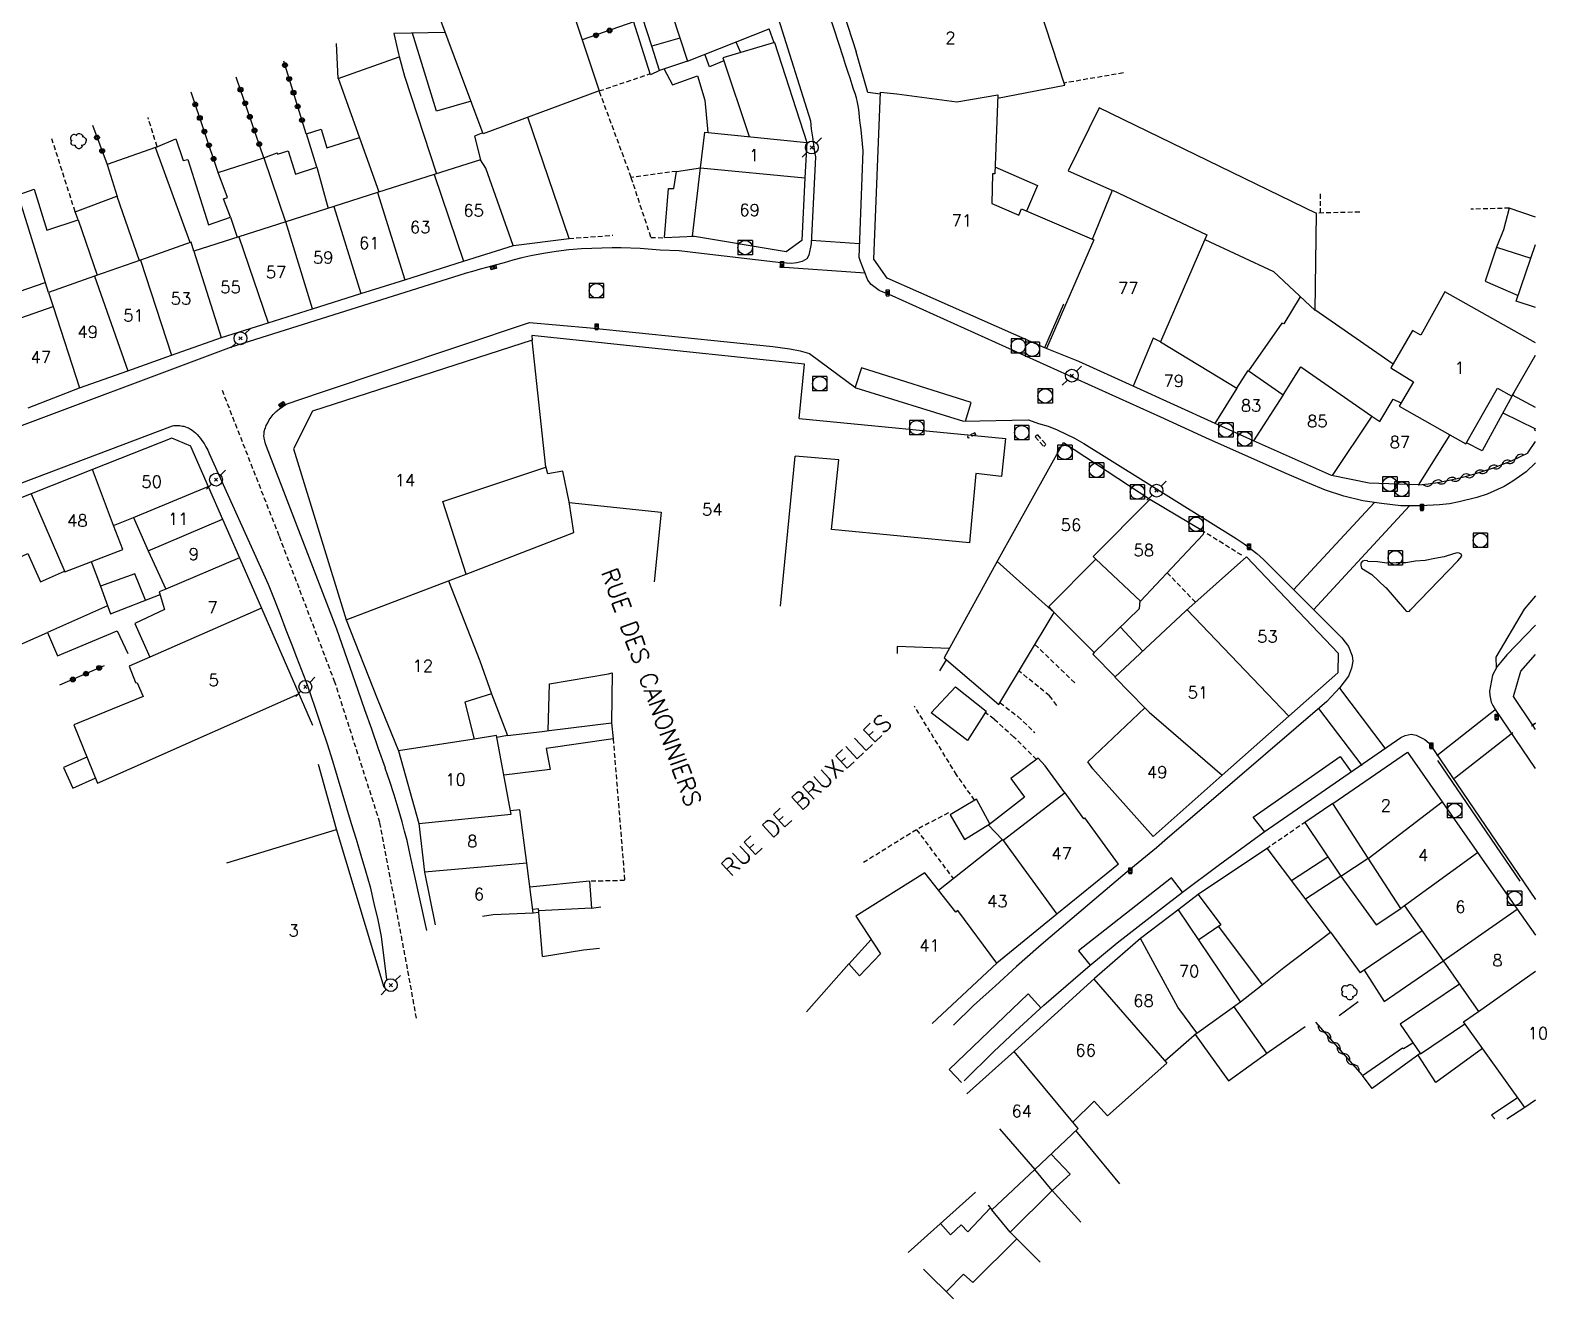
# Model space of a CAD drawing. Header units: millimetres. Extents: x 146000 to 147001, y 143000 to 144000.
# Drawn here: x 146843.1 to 147001.2, y 143215 to 143347.2 of the extents above; entities that cross this region are included whole.
import ezdxf
from ezdxf.enums import TextEntityAlignment as Align

# ---------------------------------------------------------------- set-up
doc = ezdxf.new("R2010")
doc.units = ezdxf.units.MM
doc.linetypes.add('DASHED', pattern=[0.75, 0.5, -0.25])
doc.layers.get('0').update_dxf_attribs({"linetype": 'CONTINUOUS'})
for name, color, linetype in [('W0001', 6, 'DASHED'), ('W0006', 2, 'CONTINUOUS'), ('W0008', 7, 'CONTINUOUS'), ('W0010', 4, 'CONTINUOUS'), ('W0014', 7, 'CONTINUOUS'), ('W0017', 7, 'CONTINUOUS'), ('W0020', 2, 'CONTINUOUS'), ('W0101', 7, 'CONTINUOUS'), ('W0104', 1, 'CONTINUOUS'), ('W0112', 1, 'DASHED'), ('W0300', 7, 'CONTINUOUS'), ('W0310', 3, 'CONTINUOUS'), ('W0323', 7, 'CONTINUOUS'), ('W0330', 7, 'CONTINUOUS'), ('W0401', 7, 'CONTINUOUS'), ('W0420', 7, 'CONTINUOUS'), ('W0473', 7, 'CONTINUOUS'), ('W0989', 7, 'CONTINUOUS'), ('W0991', 7, 'CONTINUOUS'), ('W1102', 7, 'CONTINUOUS')]:
    doc.layers.add(name, color=color, linetype=linetype)
doc.styles.get("Standard").update_dxf_attribs({"font": 'romans.shx', "width": 0.85})

# ---------------------------------------------------------------- blocks, each defined once
blk = doc.blocks.new('T473')
for p, q in [((-0.166667, 0.166667), (0.166667, -0.166667)), ((-0.166667, -0.166667), (0.166667, 0.166667)), ((0.500001, 0.500001), (1.000002, 1.000002)), ((-1.000002, -1.000002), (-0.500001, -0.500001))]:
    blk.add_line(p, q)
blk.add_ellipse((0, 0), major_axis=(0.471405, 0.471405), ratio=1, start_param=5.4977871438, end_param=11.780972451)
blk = doc.blocks.new('T300')
for p, q in [((-0.8, 0.51), (-0.86, 0.34)), ((-0.86, 0.34), (-0.86, 0.17)), ((-0.86, 0.17), (-0.74, 0.06)), ((-0.69, 0.63), (-0.8, 0.51)), ((-0.8, -0.06), (-0.74, 0.06)), ((-0.74, 0.06), (-0.69, 0.11)), ((-0.57, 0.69), (-0.69, 0.63)), ((-0.46, 0.69), (-0.57, 0.69)), ((-0.29, 0.63), (-0.46, 0.69)), ((-0.29, 0.63), (-0.17, 0.74)), ((-0.23, 0.57), (-0.29, 0.63)), ((-0.17, 0.74), (-0.06, 0.8)), ((-0.06, 0.8), (0.06, 0.8)), ((0.06, 0.8), (0.23, 0.74)), ((0.23, 0.74), (0.34, 0.63)), ((0.34, 0.63), (0.4, 0.51)), ((0.46, 0.46), (0.34, 0.46)), ((0.4, 0.51), (0.4, 0.46)), ((0.57, 0.4), (0.46, 0.46)), ((0.57, 0.4), (0.69, 0.29)), ((0.69, 0.29), (0.74, 0.17)), ((0.74, 0.06), (0.69, -0.17)), ((0.74, 0.17), (0.74, 0.06)), ((-0.8, -0.17), (-0.8, -0.06)), ((-0.8, -0.23), (-0.8, -0.17)), ((-0.74, -0.34), (-0.8, -0.23)), ((-0.69, -0.4), (-0.74, -0.34)), ((-0.51, -0.46), (-0.69, -0.4)), ((-0.4, -0.46), (-0.51, -0.46)), ((-0.4, -0.46), (-0.34, -0.46)), ((-0.34, -0.46), (-0.34, -0.4)), ((-0.34, -0.51), (-0.34, -0.46)), ((-0.29, -0.63), (-0.34, -0.51)), ((-0.17, -0.74), (-0.29, -0.63)), ((-0.06, -0.8), (-0.17, -0.74)), ((0.06, -0.8), (-0.06, -0.8)), ((0.17, -0.74), (0.06, -0.8)), ((0.23, -0.69), (0.17, -0.74)), ((0.29, -0.46), (0.23, -0.46)), ((0.29, -0.63), (0.23, -0.69)), ((0.46, -0.4), (0.29, -0.46)), ((0.34, -0.51), (0.29, -0.63)), ((0.34, -0.51), (0.34, -0.46)), ((0.57, -0.34), (0.46, -0.4)), ((0.63, -0.29), (0.57, -0.34)), ((0.69, -0.17), (0.63, -0.29))]:
    blk.add_line(p, q)
blk = doc.blocks.new('T401')
for p, q in [((-0.3, 0.3), (0, 0.3)), ((-0.3, -0.25), (-0.3, 0.3)), ((-0.3, 0.15), (0, 0.15)), ((-0.3, 0), (0, 0)), ((0, 0.3), (0, -0.25)), ((-0.3, -0.15), (0, -0.15)), ((-0.3, -0.25), (-0.3, -0.3)), ((-0.3, -0.3), (0, -0.3)), ((0, -0.3), (0, -0.25))]:
    blk.add_line(p, q)
blk = doc.blocks.new('T420')
for p, q in [((0.75, 0.75), (-0.75, 0.75)), ((-0.75, 0.75), (-0.75, -0.75)), ((0.75, 0.75), (0.75, -0.75)), ((0.75, -0.75), (-0.75, -0.75))]:
    blk.add_line(p, q)
blk.add_ellipse((0, 0), major_axis=(-0.53, 0.53), ratio=1, start_param=3.926991, end_param=10.210176)
blk = doc.blocks.new('t323o')
at = {"color": 0, "linetype": 'Continuous'}
for radius in [0.25, 0.15]:
    blk.add_circle((0, 0), radius, dxfattribs=at)
blk = doc.blocks.new('t310o')
at = {"color": 0, "linetype": 'Continuous'}
for centre, start, end in [((-0.5, 0.38), 216.8699, 323.1304), ((0.5, -0.37), 36.8699, 143.1303)]:
    blk.add_arc(centre, 0.625, start, end, dxfattribs=at)

msp = doc.modelspace()

# ---------------------------------------------------------------- linework, layer by layer
at = {"layer": 'W0001'}
msp.add_lwpolyline([(146883.39, 143244.27), (146882.46, 143249.4), (146879.58, 143264.65), (146874.89, 143279.28), (146869.07, 143294.55), (146863.12, 143309.79)], dxfattribs=at)
at = {"layer": 'W0006'}
for points in [[(146940.61, 143306.49), (146941.2, 143308.42), (146929.77, 143312.04), (146929.1, 143310.02)], [(147000, 143288.3), (146998.82, 143286.88), (146995.85, 143281.9), (146995.9, 143280.79)], [(146971.75, 143263.72), (146970.58, 143265.22), (146979.64, 143271.53), (146980.78, 143269.95)], [(146963.22, 143257.42), (146962.05, 143258.91), (146952.36, 143251.29), (146953.59, 143249.78)], [(146948.47, 143245.31), (146947.12, 143246.81), (146938.9, 143238.93), (146940.18, 143237.56)]]:
    msp.add_lwpolyline(points, dxfattribs=at)
at = {"layer": 'W0008'}
msp.add_lwpolyline([(146991.9, 143291.93), (146992.33, 143292.43), (146992.24, 143292.62), (146992.03, 143292.72), (146991.82, 143292.75), (146991.47, 143292.67), (146990.48, 143292.35), (146989.52, 143292.18), (146988.49, 143291.98), (146987.5, 143291.9), (146986.48, 143291.74), (146985.49, 143291.72), (146984.51, 143291.7), (146983.52, 143291.84), (146982.51, 143291.87), (146982.48, 143291.93), (146982.22, 143291.95), (146981.96, 143291.91), (146981.8, 143291.68), (146981.79, 143291.49), (146981.88, 143291.17), (146982.96, 143290.52), (146983.65, 143289.85), (146984.39, 143289.13), (146984.39, 143289.16), (146986.33, 143286.9), (146986.51, 143286.68), (146986.7, 143286.65), (146986.86, 143286.67), (146986.98, 143286.83)], close=True, dxfattribs=at)
for points in [[(147000, 143285.24), (146997.02, 143282.12), (146996.35, 143281.34), (146996, 143280.93), (146995.53, 143280.01), (146995.21, 143278.36), (146995.25, 143277.9), (146995.38, 143277.22), (146995.55, 143276.84), (146995.78, 143276.44)], [(147000, 143270.3), (146995.83, 143276.43)]]:
    msp.add_lwpolyline(points, dxfattribs=at)
at = {"layer": 'W0010'}
msp.add_lwpolyline([(146989.79, 143271.13), (146998.36, 143258.55)], dxfattribs=at)
at = {"layer": 'W0014'}
for points in [[(146912.78, 143374.23), (146921.07, 143348.5), (146924.43, 143337.79)], [(146927.87, 143344.34), (146923.4, 143358.15), (146919.11, 143371.56)], [(146929.92, 143334.65), (146929.86, 143335.38), (146929.79, 143336.12), (146929.72, 143336.86), (146929.63, 143337.59), (146929.57, 143338.12), (146929.51, 143338.65), (146929.44, 143339.19), (146929.34, 143339.71), (146929.23, 143340.17), (146929.09, 143340.62), (146928.94, 143341.07), (146928.79, 143341.52), (146928.57, 143342.23), (146928.34, 143342.94), (146928.11, 143343.65), (146927.87, 143344.36)], [(146924.43, 143337.79), (146924.48, 143337.36), (146924.53, 143336.93), (146924.59, 143336.5), (146924.64, 143336.08), (146924.72, 143335.56), (146924.8, 143335.05), (146924.88, 143334.54), (146924.96, 143334.02)], [(146924.96, 143334.02), (146924.5, 143324.96), (146924.28, 143323.8), (146924.07, 143323.42), (146923.59, 143323.11), (146923.03, 143322.98), (146922.49, 143322.93), (146921.39, 143322.98), (146912.78, 143324), (146910.77, 143324.22), (146908.78, 143324.31), (146906.71, 143324.47), (146904.71, 143324.55), (146903.79, 143324.54), (146900.58, 143324.44), (146899.25, 143324.33), (146897.93, 143324.16), (146896.61, 143323.95), (146895.3, 143323.71), (146894.36, 143323.5), (146893.44, 143323.26), (146892.52, 143323), (146891.6, 143322.75), (146890.81, 143322.54), (146890.02, 143322.32), (146889.23, 143322.1), (146888.44, 143321.88)], [(146980.04, 143298.68), (146978.12, 143299.29), (146976.26, 143300.05), (146974.1, 143300.99), (146966.04, 143304.58), (146960.95, 143306.89), (146932.95, 143319.55), (146931.6, 143320.12), (146930.76, 143320.73), (146930.43, 143321.18), (146929.66, 143323.12), (146929.52, 143323.54), (146929.92, 143334.65)], [(146888.45, 143321.88), (146864.07, 143314.19), (146839.19, 143304.89), (146827.16, 143300.19), (146804.61, 143291.51)], [(146873.4, 143309.48), (146895.17, 143316.78), (146901.47, 143316.2), (146920.52, 143314.26), (146922.29, 143314.03), (146923.36, 143313.81), (146924.36, 143313.54), (146929.17, 143309.97), (146940.39, 143306.49), (146947.18, 143306.61), (146948.21, 143306.24), (146949.22, 143305.98), (146950.14, 143305.57), (146951.95, 143304.71), (146952.93, 143304.16), (146968.79, 143294.27)], [(146869.82, 143308.25), (146873.4, 143309.48)], [(146867.77, 143303.86), (146867.65, 143304.14), (146867.57, 143304.42), (146867.51, 143304.71), (146867.49, 143305.01), (146867.5, 143305.14), (146867.51, 143305.27), (146867.53, 143305.4), (146867.56, 143305.52), (146867.6, 143305.65), (146867.64, 143305.77), (146867.68, 143305.89), (146867.73, 143306.02), (146867.88, 143306.33), (146868.05, 143306.62), (146868.25, 143306.9), (146868.47, 143307.17), (146868.77, 143307.48), (146869.1, 143307.76), (146869.45, 143308.02), (146869.82, 143308.25)], [(146813.38, 143289.15), (146857.95, 143306)], [(146857.98, 143306), (146858.1, 143306.02), (146858.22, 143306.03), (146858.35, 143306.04), (146858.47, 143306.04), (146858.6, 143306.04), (146858.74, 143306.02), (146858.87, 143306.01), (146859, 143305.98), (146859.16, 143305.95), (146859.33, 143305.9), (146859.49, 143305.84), (146859.64, 143305.78), (146859.84, 143305.67), (146860.02, 143305.55), (146860.2, 143305.41), (146860.36, 143305.27), (146860.55, 143305.09), (146860.72, 143304.89), (146860.88, 143304.69), (146861.03, 143304.48), (146861.25, 143304.16), (146861.45, 143303.82), (146861.63, 143303.48), (146861.8, 143303.12)], [(146861.8, 143303.13), (146867.92, 143289.49)], [(146875.09, 143284.8), (146867.76, 143303.86)], [(147000, 143302.13), (146999.01, 143301.22), (146997.65, 143300.24), (146996.75, 143299.68), (146994.95, 143298.88), (146993.88, 143298.53), (146992.04, 143298.08), (146991.03, 143297.88), (146990.01, 143297.76), (146988.03, 143297.65), (146985.95, 143297.68), (146983.95, 143297.91), (146981.99, 143298.18), (146980.04, 143298.68)], [(146968.79, 143294.27), (146969.64, 143293.7), (146970.95, 143292.7), (146971.65, 143292.08), (146979.8, 143283.91), (146980.52, 143283.02), (146980.9, 143282.04), (146980.95, 143281.49), (146980.84, 143280.76), (146980.51, 143279.93), (146979.61, 143278.72), (146978.25, 143277.29), (146965.22, 143266.08), (146961.64, 143263.03), (146960.49, 143262.02), (146957.45, 143259.51), (146948.97, 143252.32), (146948.2, 143251.67), (146945.92, 143249.67), (146943.71, 143247.66), (146941.45, 143245.61), (146939.34, 143243.55), (146939.34, 143243.55)], [(146867.92, 143289.49), (146868.55, 143287.92), (146869.17, 143286.34), (146869.78, 143284.75), (146870.39, 143283.17), (146870.88, 143281.91), (146871.37, 143280.65), (146871.85, 143279.39), (146872.31, 143278.12), (146872.91, 143276.37), (146873.5, 143274.61), (146874.07, 143272.85), (146874.63, 143271.09), (146875.13, 143269.46), (146875.62, 143267.83), (146876.1, 143266.19), (146876.59, 143264.56), (146877.09, 143262.91), (146877.6, 143261.26), (146878.09, 143259.61), (146878.55, 143257.95), (146878.96, 143256.24), (146879.35, 143254.53), (146879.7, 143252.8), (146880.27, 143248.29)], [(146880.15, 143270.33), (146879.43, 143272.35), (146878.72, 143274.38), (146878.01, 143276.4), (146877.3, 143278.42), (146876.75, 143280.02), (146876.19, 143281.61), (146875.64, 143283.2), (146875.09, 143284.8)], [(146940.47, 143237.73), (146943.55, 143240.81), (146945.82, 143242.92), (146948.75, 143245.64), (146953.35, 143249.6), (146956.41, 143252.12), (146960.47, 143255.28), (146963.2, 143257.4), (146966.94, 143260.18), (146971.71, 143263.69), (146985.96, 143273.52), (146986.41, 143273.73), (146987.04, 143273.86), (146987.56, 143273.78), (146988.45, 143273.32), (146988.92, 143272.93)], [(146988.92, 143272.93), (147000, 143256.63)], [(146884.46, 143253.4), (146884.46, 143253.4), (146884.46, 143253.4), (146884.46, 143253.4), (146884.46, 143253.4), (146883.06, 143259.71), (146883.06, 143259.71), (146883.06, 143259.71), (146883.06, 143259.71), (146882.85, 143260.8), (146882.63, 143261.79), (146882.4, 143262.78), (146882.15, 143263.76), (146881.89, 143264.74), (146881.49, 143266.15), (146881.06, 143267.55), (146880.61, 143268.95), (146880.13, 143270.34)]]:
    msp.add_lwpolyline(points, dxfattribs=at)
at = {"layer": 'W0017'}
for points in [[(147000, 143307.91), (146997.6, 143309.2)], [(146996.6, 143307.36), (147000, 143305.69)]]:
    msp.add_lwpolyline(points, dxfattribs=at)
at = {"layer": 'W0020'}
for points in [[(146929.57, 143324.96), (146924.52, 143325.31)], [(146930.14, 143321.91), (146921.22, 143322.54)], [(146974.77, 143288.92), (146983.19, 143297.99)], [(146986.86, 143297.65), (146976.87, 143286.82)], [(146979.56, 143278.66), (146984.28, 143272.41)], [(146977.39, 143276.54), (146981.89, 143270.6)], [(146989.7, 143271.64), (146995.77, 143276.4)], [(146991.55, 143269.28), (146997.62, 143274.04)]]:
    msp.add_lwpolyline(points, dxfattribs=at)
at = {"layer": 'W0101'}
for points in [[(146943.95, 143340.13), (146950.96, 143341.49), (146947.61, 143351.7)], [(146927.42, 143350.47), (146929.2, 143344.99)], [(146909.98, 143348.98), (146911.63, 143344), (146920.14, 143347.37)], [(146931.73, 143340.55), (146930.41, 143340.75), (146929.2, 143344.99)], [(146948.94, 143314.1), (146932.42, 143321.38), (146931.05, 143323.37), (146931.74, 143340.77)], [(146943.97, 143340.5), (146943.64, 143332.27), (146943.42, 143332.25), (146943.36, 143329.17), (146946.17, 143327.97), (146946.42, 143328.6), (146953.96, 143325.39)], [(146912.99, 143332.87), (146913.42, 143336.59), (146924.05, 143335.54)], [(146924.05, 143335.54), (146923.87, 143331.83)], [(146893.47, 143324.78), (146890.61, 143332.85), (146890.07, 143333.72), (146885.24, 143332.18)], [(146912.16, 143325.77), (146912.99, 143332.87)], [(146885.24, 143332.18), (146879.33, 143330.3)], [(146923.87, 143331.83), (146923.56, 143325.32), (146921.91, 143324.12), (146912.15, 143325.76)], [(146879.33, 143330.3), (146874.79, 143328.86)], [(146953.82, 143325.45), (146955.92, 143330.57), (146965.74, 143325.89), (146960.92, 143314.76)], [(146874.79, 143328.86), (146869.77, 143327.26)], [(146869.77, 143327.26), (146864.86, 143325.7)], [(146860.18, 143324.21), (146859.92, 143325.15), (146854.63, 143323.28)], [(146864.86, 143325.7), (146860.18, 143324.21)], [(146888.29, 143323.16), (146893.49, 143324.79)], [(147000, 143318.32), (146997.98, 143318.99), (147000, 143324.88)], [(146854.63, 143323.28), (146849.85, 143321.6)], [(146882.17, 143321.23), (146888.29, 143323.16)], [(146849.85, 143321.6), (146845.03, 143319.9), (146845.51, 143318.43)], [(146872.55, 143318.2), (146877.58, 143319.79)], [(146877.58, 143319.79), (146882.17, 143321.23)], [(147000, 143314.64), (146990.56, 143319.97), (146988.06, 143315.45), (146987.17, 143315.95), (146984.92, 143312.03), (146987.28, 143310.6), (146985.79, 143308.06)], [(146840.18, 143316.55), (146845.51, 143318.43)], [(146867.93, 143316.75), (146872.55, 143318.2)], [(146863.07, 143315.22), (146867.93, 143316.75)], [(146857.87, 143313.37), (146863.07, 143315.22)], [(146910.56, 143313.81), (146895.41, 143315.42), (146895.43, 143314.93), (146895.43, 143314.92)], [(146895.43, 143314.92), (146872.55, 143307.52), (146870.58, 143303.62), (146876.05, 143285.77)], [(146923.81, 143312.41), (146910.55, 143313.81), (146910.56, 143313.81)], [(146958.06, 143310.14), (146952.42, 143312.72), (146948.94, 143314.1)], [(146960.92, 143314.76), (146968.89, 143309.94)], [(146853.3, 143311.74), (146857.87, 143313.37)], [(146923.25, 143306.77), (146923.81, 143312.41)], [(146973.73, 143309.25), (146975.56, 143312.15), (146982.95, 143307.01)], [(146991.07, 143305.05), (146992.73, 143304.11), (146996.05, 143309.93), (146997.53, 143309.09), (147000, 143313.36)], [(146848.27, 143309.95), (146853.3, 143311.74)], [(146968.89, 143309.94), (146970.05, 143311.76), (146973.72, 143309.24), (146973.73, 143309.25)], [(146842.91, 143307.88), (146848.27, 143309.95), (146848.27, 143309.95)], [(146966.62, 143306.23), (146958.06, 143310.14)], [(146982.95, 143307.01), (146983.78, 143306.44), (146985.17, 143308.77), (146985.98, 143308.38)], [(146923.25, 143306.77), (146944.76, 143304.68), (146944.34, 143300.73), (146941.66, 143301.02), (146941.03, 143293.81), (146926.63, 143295.19), (146927.39, 143302.47), (146922.86, 143302.84)], [(146970.61, 143304.45), (146966.62, 143306.23)], [(146859.86, 143303.89), (146857.88, 143304.73), (146849.64, 143301.45)], [(146950.79, 143304.22), (146943.96, 143291.99)], [(146959.81, 143298.34), (146950.8, 143304.24)], [(146978.75, 143300.83), (146970.61, 143304.45)], [(146991.07, 143305.05), (146987.78, 143299.83)], [(146859.83, 143303.89), (146861.69, 143299.67)], [(146921.32, 143287.22), (146922.86, 143302.84)], [(146849.64, 143301.45), (146843.24, 143298.91)], [(146886.72, 143289.85), (146888.55, 143290.55), (146886.13, 143298.1), (146896.86, 143301.71)], [(146899.3, 143298.09), (146898.63, 143301.26), (146897.07, 143301.01), (146896.83, 143301.91)], [(146987.78, 143299.86), (146982.68, 143300.01), (146978.75, 143300.83)], [(146861.69, 143299.67), (146863.17, 143296.29)], [(146843.25, 143298.91), (146846.76, 143290.78), (146852.77, 143293.13), (146851.83, 143295.63)], [(146899.31, 143298.02), (146908.89, 143297)], [(146965.46, 143294.95), (146959.81, 143298.34)], [(146851.83, 143295.63), (146853.9, 143296.45)], [(146853.9, 143296.45), (146855.44, 143292.96)], [(146863.17, 143296.29), (146864.95, 143292.23)], [(146908.89, 143297), (146908.16, 143289.75)], [(146954.18, 143292.12), (146958.85, 143287.73), (146965.37, 143294.68), (146965.46, 143294.95)], [(146855.44, 143292.96), (146857.27, 143288.99)], [(146864.95, 143292.23), (146867.24, 143287)], [(146943.89, 143291.86), (146949.23, 143287.11)], [(146954.18, 143292.12), (146949.29, 143287.18)], [(146969.87, 143292.34), (146963.57, 143286.73)], [(146969.87, 143292.34), (146979.42, 143282.31), (146979.39, 143280.26), (146974.29, 143275.73)], [(146886.73, 143289.84), (146889.98, 143281.5)], [(146857.27, 143288.99), (146856.58, 143288.7), (146857.13, 143286.86), (146854.04, 143285.4)], [(146867.24, 143287), (146867.24, 143287), (146872.56, 143274.82)], [(146963.57, 143286.73), (146956.17, 143279.81), (146959.28, 143276.62)], [(146854.04, 143285.4), (146855.6, 143281.88)], [(146876.05, 143285.77), (146879.28, 143277.59)], [(146855.6, 143281.88), (146853.46, 143280.94), (146854.1, 143279.27), (146854.27, 143279.23), (146854.89, 143277.81), (146854.89, 143277.81)], [(146997.69, 143277.81), (146998.48, 143280.45), (147000, 143282.17)], [(146889.98, 143281.5), (146891.2, 143278.07), (146888.43, 143277.19), (146889.41, 143273.36)], [(146854.89, 143277.81), (146847.68, 143274.84), (146850.13, 143268.77), (146853.43, 143270.23)], [(146853.43, 143270.23), (146871.14, 143278.07)], [(146879.28, 143277.59), (146881.51, 143272.12)], [(146999.67, 143274.83), (146997.69, 143277.81)], [(146960.17, 143263.2), (146953.88, 143270.26), (146953.36, 143270.99), (146959.28, 143276.62)], [(146974.29, 143275.73), (146967.36, 143269.59)], [(147000, 143274.34), (146999.67, 143274.83)], [(146893.19, 143265.87), (146891.73, 143273.72), (146889.41, 143273.36)], [(146881.51, 143272.12), (146883.63, 143264.55)], [(146978.87, 143266.64), (146986.65, 143271.98)], [(146986.65, 143271.98), (146990.27, 143266.81)], [(146875.06, 143263.96), (146873.19, 143270.7)], [(146967.36, 143269.59), (146960.17, 143263.2)], [(146956.55, 143260.32), (146953.05, 143265.14), (146952.94, 143265.06), (146950.99, 143267.77), (146944.52, 143262.8)], [(146982.57, 143260.93), (146978.88, 143266.66)], [(146990.27, 143266.81), (146994.13, 143261.29)], [(146883.63, 143264.55), (146884.23, 143259.48)], [(146894.15, 143265.97), (146893.19, 143265.87)], [(146893.26, 143265.53), (146893.19, 143265.87)], [(146894.88, 143260.44), (146894.15, 143265.97)], [(146880.02, 143247.47), (146880.02, 143247.47), (146880.02, 143247.47), (146875.06, 143263.96)], [(146937.78, 143257.61), (146944.45, 143262.9)], [(146994.13, 143261.29), (146994.13, 143261.29), (146998.09, 143255.64)], [(146895.56, 143255.26), (146894.88, 143260.44)], [(146956.55, 143260.32), (146950.13, 143255.1)], [(146986.36, 143255.99), (146985.95, 143255.7), (146982.57, 143260.93)], [(146884.23, 143259.48), (146885.34, 143254.01)], [(146937.78, 143257.61), (146936.35, 143259.41), (146929.17, 143254.9), (146931.74, 143250.99)], [(146895.56, 143255.26), (146896.13, 143255.31)], [(146896.52, 143250.69), (146896.52, 143250.69), (146896.52, 143250.69), (146896.13, 143255.31)], [(146950.13, 143255.1), (146943.88, 143250.02)], [(146962.88, 143255.63), (146958.83, 143252.58)], [(146964.72, 143242.72), (146969.27, 143245.97), (146962.78, 143255.55)], [(146986.36, 143255.99), (146990.37, 143250.24)], [(146998.09, 143255.64), (147000, 143252.91)], [(146958.83, 143252.58), (146954.03, 143248.41), (146954.04, 143248.42)], [(146924.02, 143244.95), (146928.45, 143249.93), (146929.56, 143248.7), (146931.74, 143250.99)], [(146990.37, 143250.24), (146994.05, 143244.97)], [(146943.88, 143250.02), (146937.13, 143243.72), (146937.13, 143243.72)], [(146954.04, 143248.41), (146945.71, 143240.84)], [(147000, 143235.74), (146998.89, 143234.97), (146992.51, 143243.88), (146994.05, 143244.97)], [(146961.37, 143239.84), (146964.72, 143242.73)], [(146945.71, 143240.84), (146945.71, 143240.85), (146940.73, 143236.39)], [(146961.59, 143239.59), (146955.4, 143234.11), (146954.02, 143235.62), (146951.8, 143233.43)], [(146947.81, 143228.5), (146952.34, 143232.78), (146951.8, 143233.43)], [(146943.36, 143224.29), (146947.81, 143228.5)], [(146941.63, 143226.15), (146934.62, 143219.87)], [(146942.96, 143224.77), (146942.96, 143224.77), (146943.36, 143224.29)]]:
    msp.add_lwpolyline(points, dxfattribs=at)
at = {"layer": 'W0104'}
for points in [[(146894.38, 143365.08), (146902.44, 143340.9), (146890.34, 143336.43), (146885.51, 143349.36)], [(146908.72, 143343.02), (146907.78, 143342.57), (146905.76, 143348.94), (146904.4, 143352.38)], [(146910.83, 143346.41), (146907.93, 143345.58), (146906.47, 143350.05), (146909.27, 143351.14)], [(146886.4, 143346.98), (146881.02, 143346.9), (146881.51, 143344.77), (146881.58, 143344.5), (146882.13, 143342.43), (146885.49, 143332.26)], [(146889.07, 143339.83), (146885.48, 143338.79), (146882.98, 143346.93)], [(146920.67, 143345.93), (146920.14, 143347.37)], [(146879.49, 143330.35), (146875.25, 143342.21), (146875.24, 143342.2), (146875.07, 143345.86)], [(146911.63, 143344), (146908.72, 143343.02), (146907.93, 143345.58)], [(146920.69, 143345.94), (146915.32, 143344.36), (146918.05, 143336.14)], [(146916.68, 143346), (146917.14, 143344.9)], [(146920.69, 143345.94), (146924.05, 143335.54)], [(146875.24, 143342.2), (146881.59, 143344.46)], [(146915.42, 143344.04), (146913.93, 143343.42), (146913.43, 143344.72)], [(146909.19, 143343.18), (146910.06, 143341.52), (146912.66, 143342.48), (146913.42, 143339.94), (146913.75, 143336.56)], [(146965.54, 143325.42), (146972.69, 143322.07), (146977.04, 143318.03), (146977.17, 143328.14), (146954.52, 143339.14), (146951.29, 143332.58), (146955.85, 143330.55)], [(146899.29, 143325.53), (146895, 143338.15)], [(146856.2, 143335), (146858.3, 143335.9), (146859.09, 143333.64), (146859.57, 143333.76), (146861.71, 143326.93), (146864.01, 143327.74), (146864.69, 143325.65)], [(146873.02, 143332.94), (146871.92, 143336.44), (146873.44, 143336.91), (146874.03, 143334.98)], [(146874.03, 143334.98), (146877.45, 143336.04)], [(146890.31, 143336.53), (146889.43, 143336.19), (146890.07, 143333.72)], [(146859.82, 143325.09), (146856.2, 143335), (146851.16, 143333.25), (146852.18, 143329.9)], [(146867.48, 143333.94), (146868.87, 143334.44), (146868.89, 143334.32), (146870.02, 143334.66), (146870.77, 143332.21), (146873.02, 143332.94), (146874.17, 143328.66)], [(146864.01, 143327.74), (146863.29, 143329.67), (146863.7, 143329.79), (146862.72, 143332.39), (146867.48, 143333.94), (146869.74, 143327.25)], [(146909.65, 143330.74), (146910.22, 143330.73), (146910.5, 143332.52), (146912.99, 143332.87)], [(146943.67, 143332.99), (146948.1, 143331.05), (146946.95, 143328.37)], [(146845.03, 143319.9), (146841.88, 143330.08), (146843.53, 143330.66), (146844.86, 143326.4), (146848.12, 143327.47), (146850.11, 143321.69)], [(146848.12, 143327.47), (146847.81, 143328.29), (146852.16, 143329.95), (146854.5, 143323.24)], [(146909.25, 143325.61), (146909.65, 143330.74)], [(147000, 143327.74), (146997.27, 143328.68), (146996.67, 143326.41), (146995.94, 143324.63), (146999.52, 143323.47)], [(146893.49, 143324.78), (146899.29, 143325.53)], [(146912.36, 143325.72), (146909.22, 143325.59)], [(146995.94, 143324.63), (146994.76, 143321.08), (146998.19, 143319.59)], [(146841.09, 143319.67), (146844.71, 143320.95)], [(146975.49, 143319.46), (146973.76, 143316.62), (146973.56, 143316.71), (146970.09, 143311.73)], [(146977.02, 143318.11), (146985.17, 143312.45)], [(146997.78, 143309.52), (146994.44, 143303.41), (146992.8, 143304.23)], [(146843.24, 143298.91), (146839.85, 143297.6)], [(146888.55, 143290.55), (146899.77, 143294.88), (146899.3, 143298.09)], [(146839.85, 143297.6), (146841.9, 143292.23), (146842.9, 143292.68), (146844.22, 143289.75), (146846.72, 143290.87)], [(146849.5, 143291.85), (146850.47, 143289.3), (146851.5, 143286.4), (146856.67, 143288.41)], [(146943.96, 143291.99), (146938.39, 143281.81), (146944.07, 143276.95), (146949.85, 143286.55)], [(146855.15, 143287.82), (146854.05, 143290.58), (146850.47, 143289.3)], [(146851.2, 143287.24), (146844.95, 143284.48), (146845.97, 143282.02), (146852.21, 143284.62), (146853.3, 143282.26)], [(146949.23, 143287.11), (146949.85, 143286.55)], [(146949.29, 143287.18), (146949.85, 143286.55)], [(146958.78, 143287.8), (146958.71, 143286.94), (146954.02, 143282.38), (146949.85, 143286.55)], [(146959.07, 143282.53), (146956.75, 143285.03)], [(146938.93, 143282.8), (146933.48, 143282.99), (146933.48, 143282.27)], [(146954.02, 143282.38), (146953.87, 143282.21), (146956.18, 143279.83), (146956.19, 143279.84)], [(146903.4, 143280.15), (146903.78, 143280.26), (146903.71, 143275.04)], [(146937.94, 143280.46), (146938.61, 143281.62)], [(146897.12, 143274.24), (146897.25, 143279.1), (146903.4, 143280.15)], [(146891.2, 143278.07), (146892.86, 143273.73), (146891.77, 143273.52)], [(146892.87, 143273.73), (146896.47, 143274.15), (146897.23, 143274.26), (146903.71, 143275.04), (146903.88, 143273.4), (146896.91, 143272.36), (146897.33, 143270.17), (146892.5, 143269.59)], [(146849.04, 143271.47), (146846.59, 143270.4), (146847.57, 143268.24), (146849.91, 143269.3)], [(146950.96, 143267.75), (146948.9, 143270.57), (146948.18, 143271.38), (146945.31, 143269.24), (146946.75, 143267.31), (146943, 143264.4), (146944.42, 143262.88)], [(146978.88, 143266.63), (146976.06, 143264.73)], [(146975.95, 143264.66), (146979.7, 143259.07), (146982.57, 143260.94)], [(146972.08, 143262), (146964.85, 143257.15), (146962.88, 143255.63)], [(146971.53, 143247.76), (146973.78, 143249.55), (146978.64, 143253.22), (146972.05, 143261.98)], [(146974.57, 143258.63), (146978.35, 143261.08)], [(146901.42, 143258.54), (146895.21, 143257.92)], [(146901.42, 143258.55), (146901.62, 143255.75), (146896.12, 143255.47)], [(146979.7, 143259.07), (146976.04, 143256.69)], [(146979.7, 143259.07), (146983.4, 143253.99), (146985.95, 143255.7)], [(146964.85, 143257.15), (146967.21, 143254), (146964.9, 143252.42)], [(146896.1, 143255.67), (146895.51, 143255.61)], [(146896.13, 143255.31), (146896.1, 143255.67)], [(146901.62, 143255.75), (146902.6, 143255.87)], [(146966.98, 143253.84), (146971.53, 143247.76)], [(146988.18, 143253.37), (146981.74, 143248.99)], [(146928.44, 143249.91), (146930.77, 143252.47)], [(146978.64, 143253.22), (146981.74, 143248.99)], [(146896.52, 143250.69), (146900.78, 143251.41), (146902.47, 143251.58)], [(146982.15, 143249.27), (146984.23, 143246), (146990.43, 143250.28)], [(146969.27, 143245.97), (146971.53, 143247.76)], [(146992.07, 143247.81), (146985.89, 143243.66), (146988, 143240.57), (146992.64, 143243.7)], [(146968.55, 143245.47), (146971.97, 143240.62)], [(146981.53, 143245.96), (146979.54, 143244.5)], [(146964.54, 143242.57), (146968.01, 143237.76), (146972.23, 143240.81), (146975.99, 143243.42)], [(146987.99, 143240.58), (146982.97, 143236.96), (146981.97, 143238.3), (146986.15, 143241.19), (146986.23, 143241.1), (146987.21, 143241.72)], [(146994.49, 143241.11), (146989.61, 143237.58), (146987.78, 143240.43)], [(146998.18, 143235.99), (146995.43, 143234.16), (146995.77, 143233.77)], [(146998.89, 143234.97), (146997.02, 143233.74)], [(146956.67, 143227), (146952.11, 143232.55)], [(146949.51, 143230.1), (146951.49, 143228), (146949.63, 143226.33), (146947.81, 143228.49)], [(146949.63, 143226.33), (146945.25, 143221.98), (146948.37, 143218.83)], [(146949.63, 143226.33), (146952.63, 143223.01)], [(146943.16, 143224.49), (146940.83, 143222.02), (146940.16, 143222.74), (146939.05, 143221.68), (146937.99, 143222.89)], [(146945.25, 143221.98), (146943.36, 143224.29)], [(146938.61, 143215.78), (146940.4, 143217.61), (146941.35, 143216.71), (146945.94, 143221.28)], [(146936.21, 143218.13), (146939.36, 143215.04)]]:
    msp.add_lwpolyline(points, dxfattribs=at)
for points in [[(146939.56, 143278.8), (146942.75, 143276.26), (146940.81, 143273.2), (146937.01, 143276.08)], [(146943.15, 143264.51), (146941.75, 143267.11), (146938.99, 143265.47), (146940.5, 143262.89)]]:
    msp.add_lwpolyline(points, close=True, dxfattribs=at)
at = {"layer": 'W0112'}
for points in [[(146905.76, 143331.89), (146902.44, 143340.9), (146907.74, 143342.7)], [(146957.05, 143342.78), (146950.89, 143341.72)], [(146856.36, 143335.08), (146855.42, 143338.12)], [(146847.82, 143328.3), (146845.39, 143335.92)], [(146910.5, 143332.52), (146905.74, 143331.88), (146907.8, 143325.63)], [(146977.61, 143328.17), (146977.59, 143330.17)], [(146981.68, 143328.28), (146977.13, 143328.16)], [(146997.28, 143328.68), (146993.25, 143328.57)], [(146899.29, 143325.53), (146903.86, 143325.86)], [(146907.81, 143325.64), (146909.22, 143325.59)], [(146941.57, 143305.27), (146940.8, 143304.9)], [(146940.8, 143304.9), (146940.89, 143304.72)], [(146941.66, 143305.09), (146940.89, 143304.72)], [(146941.66, 143305.09), (146941.57, 143305.27)], [(146948.09, 143305.06), (146947.86, 143304.86)], [(146947.86, 143304.86), (146948.76, 143303.86)], [(146948.09, 143305.06), (146948.98, 143304.06)], [(146948.76, 143303.86), (146948.98, 143304.06)], [(146969.38, 143292.51), (146965.45, 143294.96)], [(146961.63, 143290.69), (146964.56, 143287.62)], [(146947.84, 143283.2), (146952.14, 143279.06)], [(146950.11, 143276.87), (146949.36, 143277.86), (146946.18, 143280.45)], [(146944.2, 143277.15), (146946.07, 143275.71), (146947.83, 143274.04)], [(146941.54, 143266.99), (146939.67, 143269.63), (146935.27, 143276.8)], [(146948.01, 143271.24), (146945.64, 143273.56), (146943.57, 143275.43), (146942.66, 143276.13)], [(146903.88, 143273.4), (146905.08, 143258.62), (146901.43, 143258.53)], [(146938.82, 143265.66), (146935.49, 143263.91), (146939.31, 143258.83)], [(146976.06, 143264.73), (146972.09, 143262)], [(146935.49, 143263.91), (146929.89, 143260.44)]]:
    msp.add_lwpolyline(points, dxfattribs=at)
at = {"layer": 'W0310'}
for points in [[(147000, 143305.49), (146999.86, 143305.63)], [(146999.2, 143303.17), (147000, 143304.38)], [(146987.79, 143299.85), (146988.8, 143299.97), (146989.82, 143300.11), (146990.82, 143300.29), (146991.82, 143300.5), (146992.81, 143300.75), (146993.78, 143301.03), (146994.75, 143301.34), (146995.71, 143301.67), (146996.6, 143302.01), (146997.48, 143302.37), (146998.36, 143302.76), (146999.22, 143303.17)], [(146981.96, 143238.32), (146977.11, 143243.85)]]:
    msp.add_lwpolyline(points, dxfattribs=at)
at = {"layer": 'W0323'}
for points in [[(146906.05, 143348.09), (146900.67, 143346.21)], [(146871.9, 143336.42), (146869.55, 143344.01)], [(146867.48, 143333.94), (146864.6, 143342.35)], [(146862.72, 143332.39), (146859.9, 143340.78)], [(146849.61, 143337.34), (146851.16, 143333.25)], [(146850.85, 143281), (146846.2, 143278.97)]]:
    msp.add_lwpolyline(points, dxfattribs=at)
at = {"layer": 'W0330'}
msp.add_lwpolyline([(146838.98, 143281.87), (146844.95, 143284.48)], dxfattribs=at)
at = {"layer": 'W1102'}
for points in [[(146931.74, 143340.77), (146933.45, 143340.6), (146939.69, 143339.77), (146943.97, 143340.5)], [(146912.99, 143332.87), (146923.87, 143331.83)], [(146885.24, 143332.18), (146888.29, 143323.16)], [(146879.33, 143330.3), (146882.17, 143321.23)], [(146874.79, 143328.86), (146877.58, 143319.79)], [(146872.55, 143318.2), (146869.77, 143327.26)], [(146864.86, 143325.7), (146867.93, 143316.75)], [(146953.96, 143325.39), (146949.03, 143314.06)], [(146854.63, 143323.28), (146857.87, 143313.37)], [(146860.18, 143324.21), (146863.03, 143315.21)], [(146849.85, 143321.6), (146853.3, 143311.74)], [(146845.51, 143318.43), (146848.27, 143309.95)], [(146948.88, 143314.18), (146950.85, 143318.72)], [(146960.92, 143314.76), (146960.14, 143315.13), (146958.06, 143310.14)], [(146896.86, 143301.71), (146895.43, 143314.92)], [(146968.89, 143309.94), (146966.57, 143306.26)], [(146973.72, 143309.24), (146970.61, 143304.45)], [(146985.79, 143308.06), (146991.07, 143305.05)], [(146982.95, 143307.01), (146978.81, 143300.82)], [(146851.83, 143295.63), (146849.64, 143301.45)], [(146853.9, 143296.45), (146861.69, 143299.67)], [(146959.81, 143298.34), (146953.89, 143292.4), (146954.18, 143292.12)], [(146855.44, 143292.96), (146863.17, 143296.29)], [(146864.95, 143292.23), (146857.27, 143288.99)], [(146876.05, 143285.77), (146886.72, 143289.85)], [(146867.24, 143287), (146855.6, 143281.88)], [(146974.29, 143275.73), (146963.69, 143286.84)], [(146959.28, 143276.62), (146959.73, 143276.15), (146967.36, 143269.59)], [(146999.58, 143274.73), (147000, 143275.01)], [(146999.67, 143274.83), (147000, 143275.06)], [(146889.41, 143273.36), (146881.51, 143272.12)], [(146982.55, 143260.92), (146990.27, 143266.81)], [(146883.63, 143264.55), (146893.26, 143265.53)], [(146863.64, 143260.45), (146875.07, 143263.93)], [(146944.45, 143262.9), (146950.13, 143255.11)], [(146993.97, 143261.52), (146986.36, 143255.99)], [(146894.88, 143260.44), (146884.23, 143259.48)], [(146943.86, 143250), (146939.8, 143255.5), (146939.58, 143255.33), (146937.78, 143257.61)], [(146890.26, 143254.91), (146890.26, 143254.91), (146891.38, 143255.09), (146891.38, 143255.09), (146895.56, 143255.26)], [(146990.37, 143250.24), (146998.09, 143255.64)], [(146964.72, 143242.73), (146962.74, 143245.41), (146958.83, 143252.58)], [(146994.05, 143244.97), (147000, 143249.17)], [(146953.96, 143248.34), (146961.59, 143239.59)], [(146951.8, 143233.43), (146945.67, 143240.8)], [(146944.14, 143232.74), (146947.81, 143228.5)]]:
    msp.add_lwpolyline(points, dxfattribs=at)

# ---------------------------------------------------------------- block references
at = {"layer": 'W0300'}
for p in [(146848.21, 143335.66), (146980.65, 143246.97)]:
    msp.add_blockref('T300', p, dxfattribs=at)
at = {"layer": 'W0310'}
for p, rotation in [((146996.5, 143301.97), 20.76152208593519), ((146997.89, 143302.55), 23.96369243936144), ((146992.22, 143300.6), 13.99712525651765), ((146993.67, 143300.99), 16.0095279232149), ((146995.09, 143301.46), 19.26459466741676), ((146989.28, 143300.03), 8.161591628760583), ((146990.75, 143300.28), 10.0720843329758), ((146978.01, 143242.83), 131.2525949896983), ((146979, 143241.7), 131.2525949896983), ((146979.99, 143240.57), 131.2525949896983), ((146980.97, 143239.44), 131.2525949896983)]:
    msp.add_blockref('t310o', p, dxfattribs=dict(at, rotation=rotation))
at = {"layer": 'W0323'}
for p, rotation in [((146902.09, 143346.7), 199.262956916975), ((146903.51, 143347.2), 199.262956916975), ((146869.68, 143343.59), 107.2576435823566), ((146870.12, 143342.15), 107.2576435823566), ((146865.05, 143341.03), 108.9287798463239), ((146870.57, 143340.72), 107.2576435823566), ((146860.33, 143339.5), 108.6081186690118), ((146865.54, 143339.62), 108.9287798463239), ((146871.01, 143339.29), 107.2576435823566), ((146860.81, 143338.08), 108.6081186690118), ((146866.02, 143338.2), 108.9287798463239), ((146871.46, 143337.86), 107.2576435823566), ((146850.09, 143336.05), 290.7180384042067), ((146861.29, 143336.66), 108.6081186690118), ((146861.76, 143335.24), 108.6081186690118), ((146866.51, 143336.78), 108.9287798463239), ((146867, 143335.36), 108.9287798463239), ((146850.63, 143334.65), 290.7180384042067), ((146862.24, 143333.82), 108.6081186690118), ((146848.95, 143280.17), 203.6643031350838), ((146850.32, 143280.77), 203.6643031350838), ((146847.58, 143279.57), 203.6643031350838)]:
    msp.add_blockref('t323o', p, dxfattribs=dict(at, rotation=rotation))
at = {"layer": 'W0401'}
for p in [(146921.63, 143322.82), (146932.63, 143319.86), (146902.32, 143316.34), (146988.3, 143297.49), (146988.31, 143297.52), (146970.29, 143293.4), (146996.1, 143275.66), (146989.3, 143272.68), (146957.93, 143259.65)]:
    msp.add_blockref('T401', p, dxfattribs=at)
for p, rotation in [((146891.39, 143322.64), 104.9937398657933), ((146869.42, 143308.11), 303.8636007022977)]:
    msp.add_blockref('T401', p, dxfattribs=dict(at, rotation=rotation))
at = {"layer": 'W0420'}
for p in [(146917.64, 143324.58), (146902.14, 143320.08), (146946.1, 143314.32), (146947.55, 143313.98), (146925.41, 143310.39), (146948.9, 143309.12), (146935.51, 143305.81), (146946.46, 143305.28), (146967.73, 143305.56), (146950.95, 143303.24), (146969.7, 143304.64), (146954.25, 143301.38), (146958.51, 143299.11), (146984.82, 143299.92), (146986.05, 143299.4), (146964.63, 143295.75), (146994.26, 143294.06), (146985.38, 143292.24), (146991.56, 143265.91), (146997.81, 143256.76)]:
    msp.add_blockref('T420', p, dxfattribs=at)
at = {"layer": 'W0473'}
for p in [(146924.58, 143335), (146865.05, 143315.12), (146951.69, 143311.23), (146862.5, 143300.39), (146960.51, 143299.24), (146871.81, 143278.8), (146880.71, 143247.72)]:
    msp.add_blockref('T473', p, dxfattribs=at)

# ---------------------------------------------------------------- texts
at = {"layer": 'W0989'}
for s, rotation, p in [('RUE DES CANONNIERS ', 289.8999, (146902.59, 143290.77)), ('RUE DE BRUXELLES ', 43.2639, (146916.15, 143258.92))]:
    msp.add_text(s, height=1.75, rotation=rotation, dxfattribs=at).set_placement(p)
at = {"layer": 'W0991'}
for s, p in [('2', (146939.03, 143346.44)), ('1', (146918.57, 143334.21)), ('65', (146889.34, 143328.44)), ('69', (146918.1, 143328.49)), ('71', (146940.21, 143327.41)), ('63', (146883.77, 143326.71)), ('61', (146878.47, 143325.05)), ('59', (146873.67, 143323.53)), ('57', (146868.76, 143322.01)), ('53', (146858.85, 143319.26)), ('55', (146864.01, 143320.46)), ('77', (146957.56, 143320.35)), ('51', (146853.9, 143317.51)), ('49', (146849.13, 143315.78)), ('47', (146844.24, 143313.15)), ('1', (146992.08, 143312.04)), ('79', (146962.3, 143310.68)), ('83', (146970.36, 143308.11)), ('85', (146977.27, 143306.48)), ('87', (146985.87, 143304.3)), ('50', (146855.79, 143300.18)), ('14', (146882.19, 143300.34)), ('54', (146914.22, 143297.29)), ('48', (146848.05, 143296.12)), ('11', (146858.56, 143296.31)), ('56', (146951.59, 143295.67)), ('9', (146860.18, 143292.64)), ('58', (146959.18, 143293.04)), ('7', (146862.14, 143287.06)), ('53', (146972.07, 143284.04)), ('12', (146884.05, 143280.99)), ('5', (146862.26, 143279.51)), ('51', (146964.82, 143278.21)), ('10', (146887.46, 143269.13)), ('49', (146960.58, 143269.91)), ('2', (146984.4, 143266.45)), ('8', (146889.21, 143262.72)), ('47', (146950.62, 143261.44)), ('4', (146988.29, 143261.25)), ('6', (146889.9, 143257.19)), ('43', (146943.92, 143256.45)), ('6', (146992.17, 143255.88)), ('3', (146870.59, 143253.42)), ('41', (146936.84, 143251.84)), ('8', (146996.03, 143250.3)), ('70', (146963.9, 143249.17)), ('68', (146959.15, 143246.09)), ('10', (147000.25, 143242.7)), ('66', (146953.12, 143240.92)), ('64', (146946.46, 143234.59))]:
    msp.add_text(s, height=1.25, dxfattribs=at).set_placement(p, align=Align.MIDDLE_CENTER)

doc.saveas('drawing.dxf')
